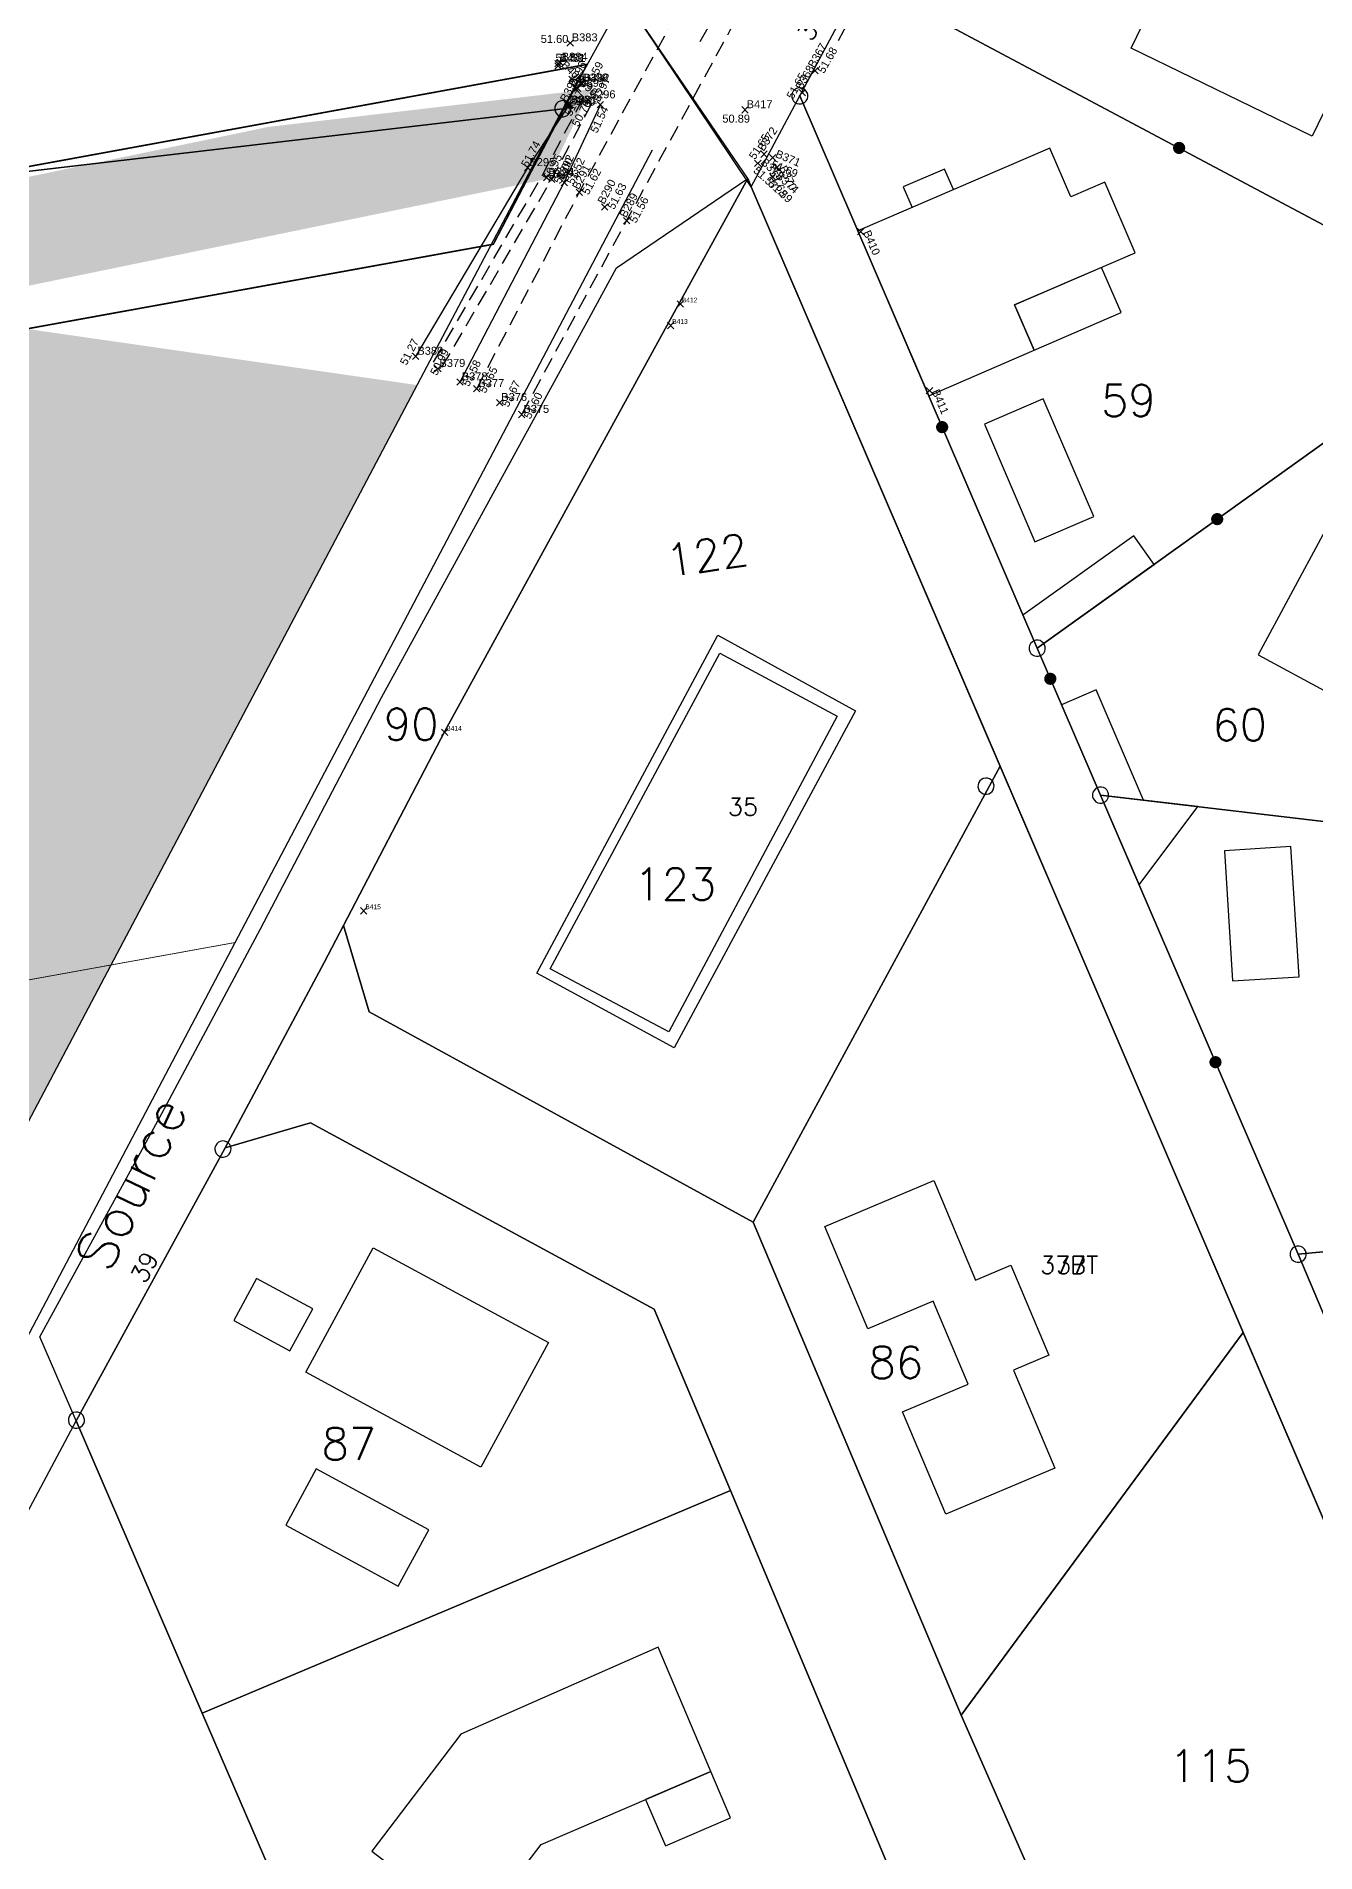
# Model space of a CAD drawing. Header units: metres. Extents: x 394605 to 1395358, y 4171135 to 6406139.
# Drawn here: x 1394454.4 to 1394534.4, y 4172288 to 4172401.5 of the extents above; entities that cross this region are included whole.
import ezdxf
from ezdxf.enums import TextEntityAlignment as Align

# ---------------------------------------------------------------- set-up
doc = ezdxf.new("R2010")
doc.units = ezdxf.units.M
doc.header["$LTSCALE"] = 2
doc.header["$PDMODE"] = 3
doc.header["$PDSIZE"] = 0.2
for name, pattern in [('CACHEX2', [0.75, 0.5, -0.25]), ('CONTINU', [0]), ('DISCONTINUOUS', [0.75, 0.5, -0.25])]:
    doc.linetypes.add(name, pattern=pattern)
doc.layers.add('EBC', color=7, linetype='CONTINU', true_color=0xeaddbe)
doc.layers.add('P-Archi 2025 09 29', color=7, linetype='Continuous', transparency=0.5)
for name, color, linetype in [('P-Assiette', 14, 'Continuous'), ('T-CRASTE', 44, 'Continuous'), ('T-ER', 1, 'Continuous'), ('T-POINTS LEVES 2024', 7, 'Continuous'), ('T-POINTS LEVES ALTITUDES', 150, 'Continuous'), ('T-POINTS LEVES MATRICULE', 5, 'Continuous'), ('T-POINTS LEVEVES PURGE', 7, 'Continuous'), ('T-SECTION AH', 3, 'Continuous'), ('T-SECTION AW', 2, 'Continuous'), ('T-VOIRIE', 7, 'Continuous')]:
    doc.layers.add(name, color=color, linetype=linetype)
doc.styles.add('Arial 1.0', font='arial.ttf', dxfattribs={"width": 0.99, "height": 0.2})
doc.styles.get("Standard").update_dxf_attribs({"font": 'txt.shx'})

# ---------------------------------------------------------------- blocks, each defined once
blk = doc.blocks.new('BORLIPRO')
blk.add_lwpolyline([(-0.07, 0.5), (-0.19, 0.47), (-0.31, 0.4), (-0.4, 0.31), (-0.47, 0.19), (-0.5, 0.07), (-0.5, -0.07), (-0.47, -0.19), (-0.4, -0.31), (-0.31, -0.4), (-0.19, -0.47), (-0.07, -0.5), (0.07, -0.5), (0.19, -0.47), (0.31, -0.4), (0.4, -0.31), (0.47, -0.19), (0.5, -0.07), (0.5, 0.07), (0.47, 0.19), (0.4, 0.31), (0.31, 0.4), (0.19, 0.47), (0.07, 0.5)], close=True)
blk = doc.blocks.new('CLOTMI')
at = {"const_width": 0.38}
blk.add_lwpolyline([(-0.19, 0, 1), (0.19, 0, 1)], format="xyb", close=True, dxfattribs=at)
blk = doc.blocks.new('MURNOMI')
blk.add_line((-0.75, 0.5), (0.75, 0.5))
blk = doc.blocks.new('TCPOINT')
at = {"color": 0}
blk.add_point((0, 0), dxfattribs=at)
at = {"layer": 'T-POINTS LEVES ALTITUDES', "style": 'Arial 1.0', "width": 0.99}
blk.add_attdef('ALT', text='', height=0.3, dxfattribs=at).set_placement((0.1, -0.1), align=Align.TOP_LEFT)
at = {"layer": 'T-POINTS LEVES MATRICULE', "style": 'Arial 1.0', "width": 0.99}
blk.add_attdef('MAT', (0.1, 0.1), '', height=0.3, dxfattribs=at)

msp = doc.modelspace()

# ---------------------------------------------------------------- hatches: boundary and pattern name
at = {"layer": 'EBC', "lineweight": 40, "true_color": 0xb5da90}
h = msp.add_hatch(dxfattribs=at)
h.set_pattern_fill('EB-CLAS', color=71, scale=2, style=0)
h.set_pattern_definition([(0, (0, 0), (0, 20), []), (90, (0, 0), (-20, 1e-15), []), (0, (7.071, -2.929), (0, 20), [5.8578644, -14.1421356]), (0, (7.071, 2.929), (0, 20), [5.8578664, -14.1421356]), (90, (2.929, -12.929), (-20, 1e-15), [5.8578664, -14.1421356]), (90, (-2.929, 7.071), (-20, 1e-15), [5.8578644, -14.1421356]), (45, (2.929, -7.071), (-9.999999983, 9.999999983), [5.8578644, -22.4264536]), (45, (-7.071, 2.929), (-9.999999983, 9.999999983), [5.8578644, -22.4264536]), (315, (-7.071, -2.929), (9.999999983, 9.999999983), [5.8578644, -22.4264536]), (315, (2.929, 7.071), (9.999999983, 9.999999983), [5.8578644, -22.4264536]), (315, (12.929, -2.929), (9.999999983, 9.999999983), [5.8578644, -22.4264536]), (45, (2.929, 12.929), (-9.999999983, 9.999999983), [5.8578644, -22.4264536])])
h.paths.add_polyline_path([(1393962.6, 4172302.14), (1393986.93, 4172306.9), (1393992.41, 4172298.59), (1394453.85, 4172383.2), (1394478.19, 4172379.7), (1394391.77, 4172215.99), (1394345.81, 4172240.9), (1394314.67, 4172182.95), (1394303.76, 4172162.89), (1394292.3, 4172142.5), (1394337.58, 4172120.11), (1394340.4, 4172118.71), (1394273.5, 4171988.04), (1393838.45, 4172033.85), (1393871.53, 4172243.46)])
at = {"layer": 'P-Archi 2025 09 29', "true_color": 0x76a14f}
h = msp.add_hatch(color=75, dxfattribs=at)
h.dxf.hatch_style = 1
h.paths.add_polyline_path([(1394300.56, 4172360.77), (1394301.83, 4172354.59), (1394486.33, 4172392.58), (1394489.06, 4172398.19), (1394468.88, 4172395.83)])

# ---------------------------------------------------------------- linework, layer by layer
at = {"layer": 'P-Assiette', "color": 0, "const_width": 0.05, "flags": 128}
msp.add_lwpolyline([(1394038.41, 4172266.39), (1394321.2, 4172318.5), (1394323.2, 4172318.86), (1394466.83, 4172344.86)], dxfattribs=at)
at = {"layer": 'T-CRASTE', "linetype": 'DISCONTINUOUS', "flags": 128}
for points in [[(1394479.21, 4172381.12), (1394486.03, 4172392.82), (1394488.6, 4172397.67)], [(1394479.75, 4172380.81), (1394486.58, 4172392.52), (1394489.16, 4172397.38)]]:
    msp.add_lwpolyline(points, dxfattribs=at)
at = {"layer": 'T-CRASTE', "linetype": 'Continuous', "flags": 128}
for points in [[(1394480.88, 4172379.89), (1394487.39, 4172392.35), (1394489.65, 4172397.22)], [(1394478.11, 4172381.49), (1394485.11, 4172393.28), (1394487.61, 4172397.07)]]:
    msp.add_lwpolyline(points, dxfattribs=at)
at = {"layer": 'T-ER', "color": 1, "const_width": 0.1, "flags": 128}
msp.add_lwpolyline([(1393936.29, 4172383.72), (1393944.64, 4172389.22), (1393997.36, 4172309.61), (1394312.24, 4172367.69), (1394314.32, 4172368.06), (1394442.29, 4172391.23), (1394488.82, 4172399.74), (1394482.96, 4172388.5), (1394316.09, 4172358.22), (1394314.03, 4172357.85), (1393992.41, 4172298.59)], close=True, dxfattribs=at)
at = {"layer": 'T-SECTION AH', "color": 45, "flags": 128}
for points in [[(1394495.88, 4172401.17), (1394553.03, 4172501.51), (1394566.07, 4172515.29), (1394580.45, 4172527.94), (1394669.73, 4172586.18), (1394806.28, 4172674.49), (1394824.19, 4172686.69)], [(1394588.52, 4172183.89), (1394499.08, 4172392.08), (1394491.14, 4172403.95), (1394491.14, 4172403.95), (1394453.2, 4172446.13), (1394416.76, 4172486.13), (1394418.25, 4172486.72), (1394436.87, 4172493.51), (1394443.69, 4172496.49), (1394457.51, 4172510.71), (1394467.44, 4172521.7), (1394476.32, 4172532.23), (1394467.58, 4172549.02), (1394460.65, 4172562.73), (1394444.9, 4172553.05), (1394416.41, 4172596.95), (1394395.42, 4172584.6), (1394394.06, 4172586.72), (1394378.65, 4172610.2), (1394356.38, 4172596.63), (1394351.31, 4172593.4), (1394295.51, 4172557.94)], [(1394588.52, 4172183.89), (1394529.83, 4172320.49), (1394525.35, 4172330.94), (1394514.63, 4172355.89), (1394499.08, 4172392.08), (1394498.86, 4172392.61), (1394491.14, 4172403.95)], [(1394588.52, 4172183.89), (1394529.83, 4172320.49), (1394525.35, 4172330.94), (1394514.63, 4172355.89), (1394499.08, 4172392.08), (1394498.86, 4172392.61), (1394491.14, 4172403.95)], [(1394511.71, 4172391.91), (1394511.15, 4172393.2), (1394508.58, 4172392.09), (1394509.13, 4172390.8)]]:
    msp.add_lwpolyline(points, dxfattribs=at)
for points in [[(1394515.54, 4172423.03), (1394550.59, 4172404.43), (1394546.33, 4172396.4), (1394541.02, 4172386.42), (1394506, 4172405.07), (1394515.54, 4172423.03)], [(1394524.6, 4172413.13), (1394536.64, 4172407.28), (1394534.27, 4172402.39), (1394536.96, 4172401.09), (1394534.14, 4172395.26), (1394522.82, 4172400.76), (1394526.05, 4172407.43), (1394522.63, 4172409.09), (1394524.6, 4172413.13)], [(1394506, 4172405.07), (1394541.02, 4172386.42), (1394535.96, 4172376.88), (1394516.95, 4172363.25), (1394502.11, 4172397.77), (1394506, 4172405.07)], [(1394499.08, 4172392.08), (1394502.11, 4172397.77), (1394516.95, 4172363.25), (1394520.91, 4172354.07), (1394533.26, 4172325.38), (1394551.25, 4172282.89), (1394555.38, 4172273.11), (1394570.7, 4172236.83), (1394591.14, 4172188.41), (1394588.52, 4172183.89), (1394575.24, 4172214.8), (1394562.61, 4172244.19), (1394550.75, 4172271.81), (1394547.58, 4172279.18), (1394529.83, 4172320.49), (1394514.63, 4172355.89), (1394499.08, 4172392.08)], [(1394505.74, 4172389.34), (1394510.17, 4172379.03), (1394516.76, 4172381.88), (1394515.54, 4172384.72), (1394523.07, 4172387.96), (1394521.18, 4172392.37), (1394519.06, 4172391.46), (1394517.74, 4172394.51), (1394505.74, 4172389.34)], [(1394520.97, 4172387.05), (1394515.54, 4172384.72), (1394516.76, 4172381.88), (1394522.19, 4172384.23), (1394520.97, 4172387.05)], [(1394517.33, 4172378.84), (1394513.65, 4172377.26), (1394516.81, 4172369.91), (1394520.48, 4172371.49), (1394517.33, 4172378.84)], [(1394562.56, 4172349.16), (1394520.91, 4172354.07), (1394516.95, 4172363.25), (1394535.96, 4172376.88), (1394568.19, 4172359.75), (1394562.56, 4172349.16)], [(1394524.26, 4172368.49), (1394522.98, 4172370.28), (1394516.06, 4172365.32), (1394516.95, 4172363.25), (1394524.26, 4172368.49)], [(1394540.35, 4172370.06), (1394539.2, 4172367.95), (1394534.81, 4172370.33), (1394530.76, 4172362.84), (1394535.15, 4172360.46), (1394536.29, 4172362.57), (1394548.41, 4172356.02), (1394552.46, 4172363.49), (1394540.35, 4172370.06)], [(1394520.63, 4172360.65), (1394518.47, 4172359.72), (1394520.91, 4172354.07), (1394523.6, 4172353.76), (1394520.63, 4172360.65)], [(1394520.91, 4172354.07), (1394523.32, 4172348.47), (1394526.99, 4172353.36), (1394520.91, 4172354.07)], [(1394557.57, 4172327.68), (1394533.26, 4172325.38), (1394520.91, 4172354.07), (1394562.56, 4172349.16), (1394557.57, 4172327.68)], [(1394532.81, 4172350.85), (1394528.65, 4172350.59), (1394529.16, 4172342.46), (1394533.33, 4172342.72), (1394532.81, 4172350.85)], [(1394533.26, 4172325.38), (1394557.57, 4172327.68), (1394566.79, 4172297.02), (1394551.25, 4172282.89), (1394533.26, 4172325.38)]]:
    msp.add_lwpolyline(points, close=True, dxfattribs=at)
at = {"layer": 'T-SECTION AW', "color": 45, "flags": 128}
for points in [[(1394588.52, 4172183.89), (1394529.83, 4172320.49), (1394525.35, 4172330.94), (1394499.08, 4172392.08), (1394498.86, 4172392.61), (1394491.14, 4172403.95), (1394453.2, 4172446.13), (1394416.76, 4172486.13), (1394418.25, 4172486.72), (1394436.87, 4172493.51), (1394443.69, 4172496.49), (1394457.51, 4172510.71), (1394467.44, 4172521.7), (1394476.32, 4172532.23), (1394467.58, 4172549.02), (1394460.65, 4172562.73), (1394444.9, 4172553.05), (1394416.41, 4172596.95), (1394395.42, 4172584.6), (1394394.06, 4172586.72), (1394378.65, 4172610.2), (1394356.38, 4172596.63), (1394351.31, 4172593.4), (1394295.51, 4172557.94)], [(1394588.52, 4172183.89), (1394529.83, 4172320.49), (1394525.35, 4172330.94), (1394499.08, 4172392.08), (1394498.86, 4172392.61), (1394491.14, 4172403.95), (1394453.2, 4172446.13), (1394416.76, 4172486.13), (1394418.25, 4172486.72), (1394436.87, 4172493.51), (1394443.69, 4172496.49), (1394457.51, 4172510.71), (1394467.44, 4172521.7), (1394476.32, 4172532.23), (1394467.58, 4172549.02), (1394460.65, 4172562.73), (1394444.9, 4172553.05), (1394416.41, 4172596.95), (1394395.42, 4172584.6), (1394394.06, 4172586.72), (1394378.65, 4172610.2), (1394356.38, 4172596.63), (1394351.31, 4172593.4), (1394295.51, 4172557.94)], [(1394588.52, 4172183.89), (1394529.83, 4172320.49), (1394514.63, 4172355.89), (1394499.08, 4172392.08), (1394491.14, 4172403.95), (1394453.2, 4172446.13), (1394416.73, 4172486.16), (1394436.87, 4172493.51), (1394443.69, 4172496.49), (1394457.51, 4172510.71), (1394467.44, 4172521.7), (1394476.32, 4172532.23), (1394467.58, 4172549.02), (1394460.65, 4172562.73), (1394444.9, 4172553.05), (1394416.41, 4172596.95), (1394395.42, 4172584.6), (1394394.06, 4172586.72), (1394378.65, 4172610.2), (1394356.38, 4172596.63), (1394356.38, 4172596.63), (1394351.31, 4172593.4), (1394295.51, 4172557.94)], [(1394228.26, 4171856), (1394211.42, 4171859.83), (1394492.91, 4172394.39)], [(1394516.55, 4172265.92), (1394497.78, 4172310.6), (1394493.02, 4172321.95), (1394471.54, 4172333.58), (1394466.2, 4172332.03), (1394472.39, 4172343.61), (1394473.6, 4172345.93), (1394475.2, 4172340.53), (1394499.2, 4172327.39), (1394512.19, 4172296.57), (1394524.21, 4172269.22)]]:
    msp.add_lwpolyline(points, dxfattribs=at)
for points in [[(1394487.3, 4172396.97), (1394441.52, 4172391.61), (1394436.93, 4172428.59), (1394453.2, 4172446.13), (1394491.14, 4172403.95), (1394487.3, 4172396.97)], [(1394389.78, 4172217.06), (1394345.74, 4172240.78), (1394331.42, 4172214.36), (1394316.08, 4172185.58), (1394262.7, 4172210.19), (1394325.59, 4172369.52), (1394325.84, 4172370.16), (1394441.52, 4172391.61), (1394487.3, 4172396.97), (1394391.77, 4172215.99), (1394389.78, 4172217.06)], [(1394498.86, 4172392.61), (1394492.88, 4172381.73), (1394479.93, 4172358.06), (1394473.6, 4172345.93), (1394472.39, 4172343.61), (1394466.2, 4172332.03), (1394456.88, 4172314.97), (1394454.62, 4172320.21), (1394462.25, 4172334.18), (1394468.41, 4172345.71), (1394475.96, 4172360.18), (1394488.94, 4172383.88), (1394490.66, 4172387.03), (1394498.86, 4172392.61)], [(1394475.2, 4172340.53), (1394473.6, 4172345.93), (1394479.93, 4172358.06), (1394492.88, 4172381.73), (1394498.86, 4172392.61), (1394499.08, 4172392.08), (1394514.63, 4172355.89), (1394499.2, 4172327.39), (1394475.2, 4172340.53)], [(1394485.67, 4172342.94), (1394496.98, 4172364.06), (1394505.6, 4172359.34), (1394494.26, 4172338.28), (1394485.67, 4172342.94)], [(1394505.6, 4172359.34), (1394494.26, 4172338.28), (1394485.67, 4172342.94), (1394496.98, 4172364.06), (1394505.6, 4172359.34)], [(1394486.51, 4172343.21), (1394497.12, 4172362.94), (1394504.45, 4172359.01), (1394493.93, 4172339.28), (1394486.51, 4172343.21)], [(1394529.83, 4172320.49), (1394512.19, 4172296.57), (1394499.2, 4172327.39), (1394514.63, 4172355.89), (1394529.83, 4172320.49)], [(1394456.88, 4172314.97), (1394466.2, 4172332.03), (1394471.54, 4172333.58), (1394493.02, 4172321.95), (1394497.78, 4172310.6), (1394464.77, 4172296.7), (1394456.88, 4172314.97)], [(1394510.48, 4172329.98), (1394513.1, 4172323.76), (1394515.31, 4172324.69), (1394517.67, 4172319.07), (1394515.47, 4172318.14), (1394518.06, 4172312), (1394511.24, 4172309.13), (1394508.54, 4172315.53), (1394512.64, 4172317.26), (1394510.45, 4172322.44), (1394506.36, 4172320.71), (1394503.67, 4172327.1), (1394510.48, 4172329.98)], [(1394475.45, 4172325.78), (1394486.4, 4172319.85), (1394482.18, 4172312.07), (1394471.23, 4172318), (1394475.45, 4172325.78)], [(1394471.68, 4172321.96), (1394468.16, 4172323.87), (1394466.73, 4172321.23), (1394470.25, 4172319.33), (1394471.68, 4172321.96)], [(1394512.19, 4172296.57), (1394529.83, 4172320.49), (1394547.58, 4172279.18), (1394524.21, 4172269.22), (1394512.19, 4172296.57)], [(1394490.39, 4172237.37), (1394499.82, 4172215.53), (1394511.83, 4172187.73), (1394523.14, 4172161.53), (1394531.47, 4172142.24), (1394525.89, 4172139.97), (1394521.45, 4172135.81), (1394516.69, 4172127.76), (1394511.55, 4172123.17), (1394502.8, 4172118.53), (1394497.71, 4172114.29), (1394482.8, 4172084.25), (1394469.65, 4172080.88), (1394469.15, 4172082.06), (1394442.83, 4172145.08), (1394428.15, 4172179.92), (1394409.03, 4172225.17), (1394456.88, 4172314.97), (1394464.77, 4172296.7), (1394490.39, 4172237.37)], [(1394478.92, 4172308.15), (1394471.88, 4172311.96), (1394469.98, 4172308.44), (1394477.01, 4172304.63), (1394478.92, 4172308.15)], [(1394490.39, 4172237.37), (1394464.77, 4172296.7), (1394497.78, 4172310.6), (1394516.55, 4172265.92), (1394512.62, 4172261.63), (1394490.39, 4172237.37)], [(1394493.25, 4172300.81), (1394480.93, 4172295.39), (1394475.36, 4172288.06), (1394481.84, 4172283.12), (1394485.94, 4172288.49), (1394496.56, 4172293.05), (1394493.25, 4172300.81)], [(1394496.56, 4172293.05), (1394492.47, 4172291.3), (1394493.71, 4172288.41), (1394497.79, 4172290.16), (1394496.56, 4172293.05)]]:
    msp.add_lwpolyline(points, close=True, dxfattribs=at)
at = {"layer": 'T-VOIRIE', "linetype": 'CACHEX2', "flags": 128}
for points in [[(1394481.92, 4172379.47), (1394488.33, 4172391.74), (1394494.63, 4172403.28), (1394502.46, 4172417.68), (1394510.56, 4172432.86), (1394517.59, 4172445.86), (1394525.97, 4172461.47), (1394533.35, 4172475.06), (1394540.15, 4172486.22, -0.066679), (1394566.3, 4172518.49)], [(1394484.73, 4172377.86), (1394491.29, 4172389.97), (1394497.76, 4172401.88), (1394505.29, 4172415.63), (1394513.76, 4172431.38), (1394520.77, 4172444.42), (1394528.98, 4172459.89), (1394536.29, 4172473.4), (1394542.88, 4172484.53, -0.073431), (1394568.56, 4172515.98)]]:
    msp.add_lwpolyline(points, format="xyb", dxfattribs=at)

# ---------------------------------------------------------------- block references
at = {"layer": 'T-POINTS LEVES 2024'}
ref = msp.add_blockref('TCPOINT', (1394487.76, 4172401.08), dxfattribs=at)
ref.add_attrib('MAT', 'B383', (1394487.86, 4172401.18), dxfattribs={"layer": 'T-POINTS LEVES MATRICULE', "height": 0.5, "style": 'Arial 1.0', "width": 0.99})
ref.add_attrib('ALT', '51.60', dxfattribs={"layer": 'T-POINTS LEVES ALTITUDES', "height": 0.5, "style": 'Arial 1.0', "width": 0.99}).set_placement((1394485.92, 4172401.58), align=Align.TOP_LEFT)
ref = msp.add_blockref('TCPOINT', (1394503.06, 4172399.34), dxfattribs=dict(at, rotation=60.24276202128804))
ref.add_attrib('MAT', 'B367', (1394503.02, 4172399.48), dxfattribs={"layer": 'T-POINTS LEVES MATRICULE', "height": 0.5, "rotation": 60.2428, "style": 'Arial 1.0', "width": 0.99})
ref.add_attrib('ALT', '51.68', dxfattribs={"layer": 'T-POINTS LEVES ALTITUDES', "height": 0.5, "rotation": 60.2428, "style": 'Arial 1.0', "width": 0.99}).set_placement((1394503.19, 4172399.38), align=Align.TOP_LEFT)
ref = msp.add_blockref('TCPOINT', (1394487, 4172399.79), dxfattribs=at)
ref.add_attrib('MAT', 'B401', (1394487.1, 4172399.89), dxfattribs={"layer": 'T-POINTS LEVES MATRICULE', "height": 0.5, "style": 'Arial 1.0', "width": 0.99})
ref = msp.add_blockref('TCPOINT', (1394487.01, 4172399.64), dxfattribs=dict(at, rotation=316.0398430324324))
ref.add_attrib('MAT', 'B400', (1394487.16, 4172399.65), dxfattribs={"layer": 'T-POINTS LEVES MATRICULE', "height": 0.5, "rotation": 316.0398, "style": 'Arial 1.0', "width": 0.99})
ref = msp.add_blockref('TCPOINT', (1394487.13, 4172399.87), dxfattribs=at)
ref.add_attrib('MAT', 'B384', (1394487.23, 4172399.97), dxfattribs={"layer": 'T-POINTS LEVES MATRICULE', "height": 0.5, "style": 'Arial 1.0', "width": 0.99})
ref.add_attrib('ALT', '51.59', dxfattribs={"layer": 'T-POINTS LEVES ALTITUDES', "height": 0.5, "style": 'Arial 1.0', "width": 0.99}).set_placement((1394486.84, 4172400.41), align=Align.TOP_LEFT)
ref = msp.add_blockref('TCPOINT', (1394488.1, 4172398.21), dxfattribs=dict(at, rotation=62.32723888626654))
ref.add_attrib('MAT', 'B396', (1394488.05, 4172398.34), dxfattribs={"layer": 'T-POINTS LEVES MATRICULE', "height": 0.5, "rotation": 62.3272, "style": 'Arial 1.0', "width": 0.99})
ref = msp.add_blockref('TCPOINT', (1394488.5, 4172398.55), dxfattribs=at)
ref.add_attrib('MAT', 'B382', (1394488.6, 4172398.65), dxfattribs={"layer": 'T-POINTS LEVES MATRICULE', "height": 0.5, "style": 'Arial 1.0', "width": 0.99})
ref.add_attrib('ALT', '51.59', dxfattribs={"layer": 'T-POINTS LEVES ALTITUDES', "height": 0.5, "rotation": 61.5755, "style": 'Arial 1.0', "width": 0.99}).set_placement((1394488.6, 4172398.45), align=Align.TOP_LEFT)
ref = msp.add_blockref('TCPOINT', (1394502.27, 4172397.97), dxfattribs=dict(at, rotation=60.24276202128804))
ref.add_attrib('MAT', 'B368', (1394502.24, 4172398.1), dxfattribs={"layer": 'T-POINTS LEVES MATRICULE', "height": 0.5, "rotation": 60.2428, "style": 'Arial 1.0', "width": 0.99})
ref.add_attrib('ALT', '51.65', dxfattribs={"layer": 'T-POINTS LEVES ALTITUDES', "height": 0.5, "rotation": 60.2428, "style": 'Arial 1.0', "width": 0.99}).set_placement((1394501.25, 4172397.77), align=Align.TOP_LEFT)
ref = msp.add_blockref('TCPOINT', (1394487.58, 4172397.22), dxfattribs=dict(at, rotation=62.32723888626654))
ref.add_attrib('MAT', 'B395', (1394487.54, 4172397.35), dxfattribs={"layer": 'T-POINTS LEVES MATRICULE', "height": 0.5, "rotation": 62.3272, "style": 'Arial 1.0', "width": 0.99})
ref = msp.add_blockref('TCPOINT', (1394487.88, 4172398.81), dxfattribs=dict(at, rotation=316.0398430324324))
ref.add_attrib('MAT', 'B399', (1394488.02, 4172398.82), dxfattribs={"layer": 'T-POINTS LEVES MATRICULE', "height": 0.5, "rotation": 316.0398, "style": 'Arial 1.0', "width": 0.99})
ref = msp.add_blockref('TCPOINT', (1394488.22, 4172398.24), dxfattribs=at)
ref.add_attrib('MAT', 'B397', (1394488.32, 4172398.34), dxfattribs={"layer": 'T-POINTS LEVES MATRICULE', "height": 0.5, "style": 'Arial 1.0', "width": 0.99})
ref = msp.add_blockref('TCPOINT', (1394488.42, 4172398.57), dxfattribs=at)
ref.add_attrib('MAT', 'B398', (1394488.52, 4172398.67), dxfattribs={"layer": 'T-POINTS LEVES MATRICULE', "height": 0.5, "style": 'Arial 1.0', "width": 0.99})
ref = msp.add_blockref('TCPOINT', (1394489.65, 4172397.22), dxfattribs=dict(at, rotation=65.09002218086968))
ref.add_attrib('MAT', 'B297', (1394489.6, 4172397.35), dxfattribs={"layer": 'T-POINTS LEVES MATRICULE', "height": 0.5, "rotation": 65.09, "style": 'Arial 1.0', "width": 0.99})
ref.add_attrib('ALT', '51.54', dxfattribs={"layer": 'T-POINTS LEVES ALTITUDES', "height": 0.5, "rotation": 65.09, "style": 'Arial 1.0', "width": 0.99}).set_placement((1394488.99, 4172395.61), align=Align.TOP_LEFT)
ref = msp.add_blockref('TCPOINT', (1394487.73, 4172397.19), dxfattribs=at)
ref.add_attrib('MAT', 'B381', (1394487.83, 4172397.29), dxfattribs={"layer": 'T-POINTS LEVES MATRICULE', "height": 0.5, "style": 'Arial 1.0', "width": 0.99})
ref.add_attrib('ALT', '51.37', dxfattribs={"layer": 'T-POINTS LEVES ALTITUDES', "height": 0.5, "rotation": 61.5755, "style": 'Arial 1.0', "width": 0.99}).set_placement((1394487.38, 4172396.7), align=Align.TOP_LEFT)
ref = msp.add_blockref('TCPOINT', (1394487.61, 4172397.07), dxfattribs=at)
ref.add_attrib('MAT', 'B393', (1394487.71, 4172397.17), dxfattribs={"layer": 'T-POINTS LEVES MATRICULE', "height": 0.5, "style": 'Arial 1.0', "width": 0.99})
ref = msp.add_blockref('TCPOINT', (1394487.66, 4172397.18), dxfattribs=at)
ref.add_attrib('MAT', 'B394', (1394487.76, 4172397.28), dxfattribs={"layer": 'T-POINTS LEVES MATRICULE', "height": 0.5, "style": 'Arial 1.0', "width": 0.99})
ref = msp.add_blockref('TCPOINT', (1394488.88, 4172397.52), dxfattribs=at)
ref.add_attrib('MAT', 'B296', (1394488.98, 4172397.62), dxfattribs={"layer": 'T-POINTS LEVES MATRICULE', "height": 0.5, "style": 'Arial 1.0', "width": 0.99})
ref.add_attrib('ALT', '50.76', dxfattribs={"layer": 'T-POINTS LEVES ALTITUDES', "height": 0.5, "rotation": 61.5755, "style": 'Arial 1.0', "width": 0.99}).set_placement((1394487.82, 4172396.03), align=Align.TOP_LEFT)
ref = msp.add_blockref('TCPOINT', (1394498.69, 4172396.9), dxfattribs=at)
ref.add_attrib('MAT', 'B417', (1394498.79, 4172397), dxfattribs={"layer": 'T-POINTS LEVES MATRICULE', "height": 0.5, "style": 'Arial 1.0', "width": 0.99})
ref.add_attrib('ALT', '50.89', dxfattribs={"layer": 'T-POINTS LEVES ALTITUDES', "height": 0.5, "style": 'Arial 1.0', "width": 0.99}).set_placement((1394497.27, 4172396.6), align=Align.TOP_LEFT)
ref = msp.add_blockref('TCPOINT', (1394485.11, 4172393.28), dxfattribs=at)
ref.add_attrib('MAT', 'B295', (1394485.21, 4172393.38), dxfattribs={"layer": 'T-POINTS LEVES MATRICULE', "height": 0.5, "style": 'Arial 1.0', "width": 0.99})
ref.add_attrib('ALT', '51.74', dxfattribs={"layer": 'T-POINTS LEVES ALTITUDES', "height": 0.5, "rotation": 61.3971, "style": 'Arial 1.0', "width": 0.99}).set_placement((1394484.66, 4172393.5), align=Align.TOP_LEFT)
ref = msp.add_blockref('TCPOINT', (1394499.88, 4172394.13), dxfattribs=dict(at, rotation=56.38377309925815))
ref.add_attrib('MAT', 'B372', (1394499.85, 4172394.27), dxfattribs={"layer": 'T-POINTS LEVES MATRICULE', "height": 0.5, "rotation": 56.3838, "style": 'Arial 1.0', "width": 0.99})
ref.add_attrib('ALT', '51.65', dxfattribs={"layer": 'T-POINTS LEVES ALTITUDES', "height": 0.5, "rotation": 56.3838, "style": 'Arial 1.0', "width": 0.99}).set_placement((1394498.89, 4172394.02), align=Align.TOP_LEFT)
ref = msp.add_blockref('TCPOINT', (1394486.3, 4172392.67), dxfattribs=at)
ref.add_attrib('MAT', 'B294', (1394486.4, 4172392.77), dxfattribs={"layer": 'T-POINTS LEVES MATRICULE', "height": 0.5, "style": 'Arial 1.0', "width": 0.99})
ref.add_attrib('ALT', '50.95', dxfattribs={"layer": 'T-POINTS LEVES ALTITUDES', "height": 0.5, "rotation": 61.3971, "style": 'Arial 1.0', "width": 0.99}).set_placement((1394486.03, 4172392.69), align=Align.TOP_LEFT)
ref = msp.add_blockref('TCPOINT', (1394487.39, 4172392.35), dxfattribs=dict(at, rotation=65.09002218086968))
ref.add_attrib('MAT', 'B292', (1394487.34, 4172392.48), dxfattribs={"layer": 'T-POINTS LEVES MATRICULE', "height": 0.5, "rotation": 65.09, "style": 'Arial 1.0', "width": 0.99})
ref.add_attrib('ALT', '51.52', dxfattribs={"layer": 'T-POINTS LEVES ALTITUDES', "height": 0.5, "rotation": 65.09, "style": 'Arial 1.0', "width": 0.99}).set_placement((1394487.52, 4172392.4), align=Align.TOP_LEFT)
ref = msp.add_blockref('TCPOINT', (1394488.33, 4172391.74), dxfattribs=dict(at, rotation=61.39531465192405))
ref.add_attrib('MAT', 'B291', (1394488.29, 4172391.87), dxfattribs={"layer": 'T-POINTS LEVES MATRICULE', "height": 0.5, "rotation": 61.3953, "style": 'Arial 1.0', "width": 0.99})
ref.add_attrib('ALT', '51.62', dxfattribs={"layer": 'T-POINTS LEVES ALTITUDES', "height": 0.5, "rotation": 61.3953, "style": 'Arial 1.0', "width": 0.99}).set_placement((1394488.46, 4172391.78), align=Align.TOP_LEFT)
ref = msp.add_blockref('TCPOINT', (1394489.92, 4172390.82), dxfattribs=dict(at, rotation=62.10388139846351))
ref.add_attrib('MAT', 'B290', (1394489.88, 4172390.96), dxfattribs={"layer": 'T-POINTS LEVES MATRICULE', "height": 0.5, "rotation": 62.1039, "style": 'Arial 1.0', "width": 0.99})
ref.add_attrib('ALT', '51.63', dxfattribs={"layer": 'T-POINTS LEVES ALTITUDES', "height": 0.5, "rotation": 62.1039, "style": 'Arial 1.0', "width": 0.99}).set_placement((1394490.06, 4172390.86), align=Align.TOP_LEFT)
ref = msp.add_blockref('TCPOINT', (1394491.29, 4172389.97), dxfattribs=dict(at, rotation=61.51386660748915))
ref.add_attrib('MAT', 'B289', (1394491.25, 4172390.11), dxfattribs={"layer": 'T-POINTS LEVES MATRICULE', "height": 0.5, "rotation": 61.5139, "style": 'Arial 1.0', "width": 0.99})
ref.add_attrib('ALT', '51.56', dxfattribs={"layer": 'T-POINTS LEVES ALTITUDES', "height": 0.5, "rotation": 61.5139, "style": 'Arial 1.0', "width": 0.99}).set_placement((1394491.43, 4172390.01), align=Align.TOP_LEFT)
ref = msp.add_blockref('TCPOINT', (1394505.92, 4172389.29), dxfattribs=dict(at, rotation=293.3880761153956))
ref.add_attrib('MAT', 'B410', (1394506.06, 4172389.24), dxfattribs={"layer": 'T-POINTS LEVES MATRICULE', "height": 0.5, "rotation": 293.3881, "style": 'Arial 1.0', "width": 0.99})
ref = msp.add_blockref('TCPOINT', (1394478.11, 4172381.49), dxfattribs=at)
ref.add_attrib('MAT', 'B380', (1394478.21, 4172381.59), dxfattribs={"layer": 'T-POINTS LEVES MATRICULE', "height": 0.5, "style": 'Arial 1.0', "width": 0.99})
ref.add_attrib('ALT', '51.27', dxfattribs={"layer": 'T-POINTS LEVES ALTITUDES', "height": 0.5, "rotation": 62.9883, "style": 'Arial 1.0', "width": 0.99}).set_placement((1394477.09, 4172381.12), align=Align.TOP_LEFT)
ref = msp.add_blockref('TCPOINT', (1394479.49, 4172380.73), dxfattribs=at)
ref.add_attrib('MAT', 'B379', (1394479.59, 4172380.83), dxfattribs={"layer": 'T-POINTS LEVES MATRICULE', "height": 0.5, "style": 'Arial 1.0', "width": 0.99})
ref.add_attrib('ALT', '50.99', dxfattribs={"layer": 'T-POINTS LEVES ALTITUDES', "height": 0.5, "rotation": 62.9883, "style": 'Arial 1.0', "width": 0.99}).set_placement((1394478.98, 4172380.48), align=Align.TOP_LEFT)
ref = msp.add_blockref('TCPOINT', (1394480.88, 4172379.89), dxfattribs=at)
ref.add_attrib('MAT', 'B378', (1394480.98, 4172379.99), dxfattribs={"layer": 'T-POINTS LEVES MATRICULE', "height": 0.5, "style": 'Arial 1.0', "width": 0.99})
ref.add_attrib('ALT', '51.58', dxfattribs={"layer": 'T-POINTS LEVES ALTITUDES', "height": 0.5, "rotation": 62.9883, "style": 'Arial 1.0', "width": 0.99}).set_placement((1394480.98, 4172379.79), align=Align.TOP_LEFT)
ref = msp.add_blockref('TCPOINT', (1394481.92, 4172379.47), dxfattribs=at)
ref.add_attrib('MAT', 'B377', (1394482.02, 4172379.57), dxfattribs={"layer": 'T-POINTS LEVES MATRICULE', "height": 0.5, "style": 'Arial 1.0', "width": 0.99})
ref.add_attrib('ALT', '51.65', dxfattribs={"layer": 'T-POINTS LEVES ALTITUDES', "height": 0.5, "rotation": 62.9883, "style": 'Arial 1.0', "width": 0.99}).set_placement((1394482.02, 4172379.37), align=Align.TOP_LEFT)
ref = msp.add_blockref('TCPOINT', (1394483.35, 4172378.6), dxfattribs=at)
ref.add_attrib('MAT', 'B376', (1394483.45, 4172378.7), dxfattribs={"layer": 'T-POINTS LEVES MATRICULE', "height": 0.5, "style": 'Arial 1.0', "width": 0.99})
ref.add_attrib('ALT', '51.67', dxfattribs={"layer": 'T-POINTS LEVES ALTITUDES', "height": 0.5, "rotation": 62.9883, "style": 'Arial 1.0', "width": 0.99}).set_placement((1394483.45, 4172378.5), align=Align.TOP_LEFT)
ref = msp.add_blockref('TCPOINT', (1394484.73, 4172377.86), dxfattribs=at)
ref.add_attrib('MAT', 'B375', (1394484.83, 4172377.96), dxfattribs={"layer": 'T-POINTS LEVES MATRICULE', "height": 0.5, "style": 'Arial 1.0', "width": 0.99})
ref.add_attrib('ALT', '51.60', dxfattribs={"layer": 'T-POINTS LEVES ALTITUDES', "height": 0.5, "rotation": 62.9883, "style": 'Arial 1.0', "width": 0.99}).set_placement((1394484.83, 4172377.76), align=Align.TOP_LEFT)
ref = msp.add_blockref('TCPOINT', (1394510.22, 4172379.35), dxfattribs=dict(at, rotation=293.3880761153956))
ref.add_attrib('MAT', 'B411', (1394510.35, 4172379.3), dxfattribs={"layer": 'T-POINTS LEVES MATRICULE', "height": 0.5, "rotation": 293.3881, "style": 'Arial 1.0', "width": 0.99})
at = {"layer": 'T-POINTS LEVEVES PURGE'}
ref = msp.add_blockref('TCPOINT', (1394486.6, 4172392.56), dxfattribs=at)
ref.add_attrib('MAT', 'B293', (1394486.7, 4172392.66), dxfattribs={"layer": 'T-POINTS LEVES MATRICULE', "height": 0.5, "style": 'Arial 1.0', "width": 0.99})
ref.add_attrib('ALT', '51.00', dxfattribs={"layer": 'T-POINTS LEVES ALTITUDES', "height": 0.5, "rotation": 61.3971, "style": 'Arial 1.0', "width": 0.99}).set_placement((1394486.7, 4172392.46), align=Align.TOP_LEFT)
ref = msp.add_blockref('TCPOINT', (1394499.49, 4172393.55), dxfattribs=dict(at, rotation=317.8231620591488))
ref.add_attrib('MAT', 'B373', (1394499.63, 4172393.56), dxfattribs={"layer": 'T-POINTS LEVES MATRICULE', "height": 0.5, "rotation": 317.8232, "style": 'Arial 1.0', "width": 0.99})
ref.add_attrib('ALT', '51.57', dxfattribs={"layer": 'T-POINTS LEVES ALTITUDES', "height": 0.5, "rotation": 317.8232, "style": 'Arial 1.0', "width": 0.99}).set_placement((1394499.5, 4172393.41), align=Align.TOP_LEFT)
ref = msp.add_blockref('TCPOINT', (1394500.41, 4172393.91), dxfattribs=dict(at, rotation=337.0514193412977))
ref.add_attrib('MAT', 'B371', (1394500.54, 4172393.96), dxfattribs={"layer": 'T-POINTS LEVES MATRICULE', "height": 0.5, "rotation": 337.0514, "style": 'Arial 1.0', "width": 0.99})
ref.add_attrib('ALT', '51.69', dxfattribs={"layer": 'T-POINTS LEVES ALTITUDES', "height": 0.5, "rotation": 337.0514, "style": 'Arial 1.0', "width": 0.99}).set_placement((1394500.46, 4172393.78), align=Align.TOP_LEFT)
ref = msp.add_blockref('TCPOINT', (1394500.42, 4172392.71), dxfattribs=dict(at, rotation=317.8231620591488))
ref.add_attrib('MAT', 'B374', (1394500.57, 4172392.71), dxfattribs={"layer": 'T-POINTS LEVES MATRICULE', "height": 0.5, "rotation": 317.8232, "style": 'Arial 1.0', "width": 0.99})
ref.add_attrib('ALT', '51.59', dxfattribs={"layer": 'T-POINTS LEVES ALTITUDES', "height": 0.5, "rotation": 317.8232, "style": 'Arial 1.0', "width": 0.99}).set_placement((1394500.43, 4172392.57), align=Align.TOP_LEFT)
ref = msp.add_blockref('TCPOINT', (1394500.69, 4172393.31), dxfattribs=dict(at, rotation=295.301607232922))
ref.add_attrib('MAT', 'B370', (1394500.82, 4172393.27), dxfattribs={"layer": 'T-POINTS LEVES MATRICULE', "height": 0.5, "rotation": 295.3016, "style": 'Arial 1.0', "width": 0.99})
ref.add_attrib('ALT', '51.68', dxfattribs={"layer": 'T-POINTS LEVES ALTITUDES', "height": 0.5, "rotation": 295.3016, "style": 'Arial 1.0', "width": 0.99}).set_placement((1394500.64, 4172393.18), align=Align.TOP_LEFT)
for p, values in [((1394494.64, 4172384.76), {'MAT': 'B412'}), ((1394494.04, 4172383.42), {'MAT': 'B413'}), ((1394479.92, 4172358), {'MAT': 'B414'}), ((1394474.86, 4172346.84), {'MAT': 'B415'})]:
    msp.add_blockref('TCPOINT', p, dxfattribs=at).add_auto_attribs(values)
at = {"layer": 'T-SECTION AH', "color": 45}
for name, p, rotation in [('MURNOMI', (1394504.42, 4172402.11), 242.5), ('BORLIPRO', (1394502.11, 4172397.77), 31.8), ('CLOTMI', (1394525.82, 4172394.52), 152.5), ('CLOTMI', (1394511.01, 4172377.07), 113.8), ('CLOTMI', (1394528.2, 4172371.32), 216.1), ('BORLIPRO', (1394516.95, 4172363.25), 31.8), ('CLOTMI', (1394517.77, 4172361.34), 113.8), ('BORLIPRO', (1394520.91, 4172354.07), 31.8), ('CLOTMI', (1394528.09, 4172337.38), 113.8), ('BORLIPRO', (1394533.26, 4172325.38), 31.8)]:
    msp.add_blockref(name, p, dxfattribs=dict(at, rotation=rotation))
at = {"layer": 'T-SECTION AW', "color": 45, "rotation": 11.8}
for p in [(1394487.3, 4172396.97), (1394513.75, 4172354.63), (1394466.06, 4172331.95), (1394456.9, 4172315.01)]:
    msp.add_blockref('BORLIPRO', p, dxfattribs=at)

# ---------------------------------------------------------------- texts
at = {"layer": 'T-SECTION AH', "color": 45}
msp.add_text('33', height=1.1, rotation=62.5, dxfattribs=at).set_placement((1394502.87, 4172401.11))
for s, p in [('59', (1394520.94, 4172377.74)), ('60', (1394527.89, 4172357.47))]:
    msp.add_text(s, height=2, dxfattribs=at).set_placement(p)
at = {"layer": 'T-SECTION AW', "color": 45}
for s, height, rotation, p in [('122', 2, 8.5, (1394493.92, 4172367.7)), ('Source', 2.5, 64.4, (1394458.96, 4172324.1)), ('39', 1.1, 62.2, (1394461.2, 4172323.48))]:
    msp.add_text(s, height=height, rotation=rotation, dxfattribs=at).set_placement(p)
for s, height, p in [('90', 2, (1394476.11, 4172357.5)), ('35', 1.1, (1394497.62, 4172352.79)), ('123', 2, (1394491.76, 4172347.51)), ('37B', 1.1, (1394517.13, 4172324.16)), ('37T', 1.1, (1394518.13, 4172324.15)), ('86', 2, (1394506.4, 4172317.62)), ('87', 2, (1394472.22, 4172312.53)), ('115', 2, (1394525.2, 4172292.4))]:
    msp.add_text(s, height=height, dxfattribs=at).set_placement(p)

doc.saveas('drawing.dxf')
